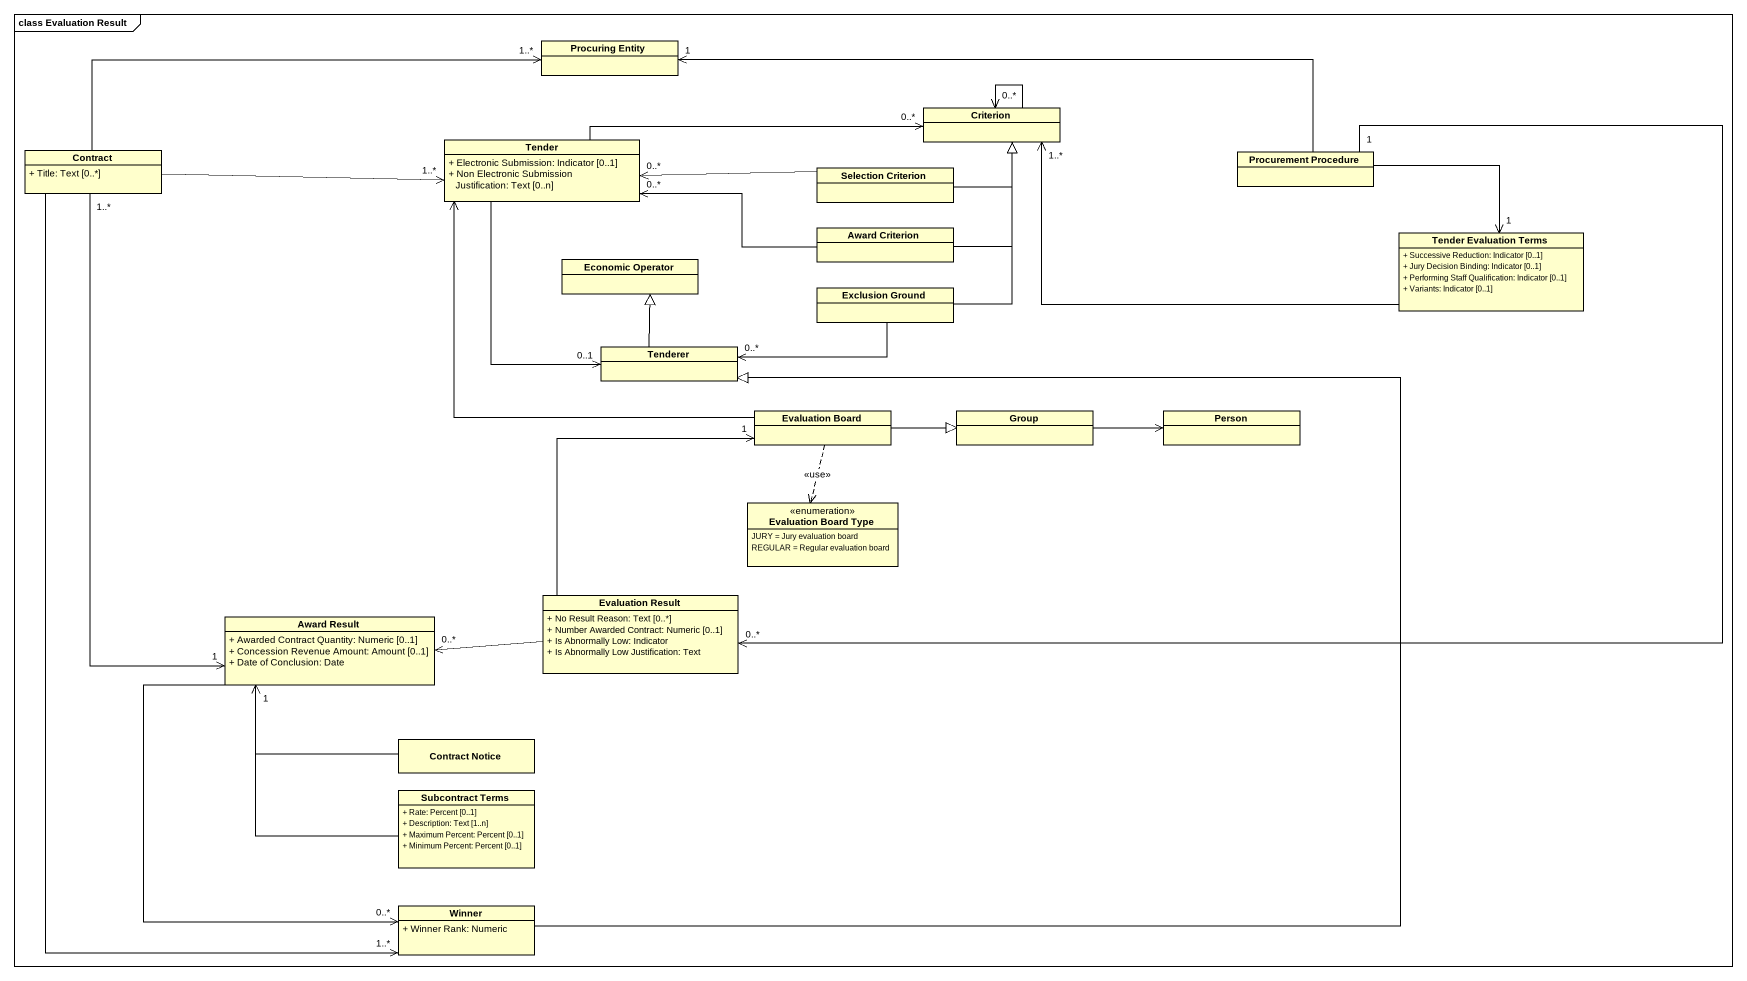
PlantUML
@startuml
mainframe class Evaluation Result
hide circle
hide empty members
skinparam classAttributeIconSize 0
class "Procuring Entity" as Procuring_Entity
class Criterion
class Contract {
  + Title: Text [0..*]
}
class Tender {
  + Electronic Submission: Indicator [0..1]
  + Non Electronic Submission Justification: Text [0..n]
}
class "Procurement Procedure" as Procurement_Procedure
class "Selection Criterion" as Selection_Criterion
class "Award Criterion" as Award_Criterion
class "Tender Evaluation Terms" as Tender_Evaluation_Terms {
  + Successive Reduction: Indicator [0..1]
  + Jury Decision Binding: Indicator [0..1]
  + Performing Staff Qualification: Indicator [0..1]
  + Variants: Indicator [0..1]
}
class "Economic Operator" as Economic_Operator
class "Exclusion Ground" as Exclusion_Ground
class Tenderer
class "Evaluation Board" as Evaluation_Board
class "Group" as Group_
class "Person" as Person_
enum "Evaluation Board Type" as Evaluation_Board_Type {
  JURY = Jury evaluation board
  REGULAR = Regular evaluation board
}
class "Evaluation Result" as Evaluation_Result {
  + No Result Reason: Text [0..*]
  + Number Awarded Contract: Numeric [0..1]
  + Is Abnormally Low: Indicator
  + Is Abnormally Low Justification: Text
}
class "Award Result" as Award_Result {
  + Awarded Contract Quantity: Numeric [0..1]
  + Concession Revenue Amount: Amount [0..1]
  + Date of Conclusion: Date
}
class "Contract Notice" as Contract_Notice
class "Subcontract Terms" as Subcontract_Terms {
  + Rate: Percent [0..1]
  + Description: Text [1..n]
  + Maximum Percent: Percent [0..1]
  + Minimum Percent: Percent [0..1]
}
class Winner {
  + Winner Rank: Numeric
}
Criterion --> "0..*" Criterion
Contract -right-> "1..*" Procuring_Entity
Contract "1..*" --> "1" Award_Result
Contract --> "1..*" Winner
Tender -right-> "0..*" Criterion
Tender "1..*" <-left- Contract
Tender --> "0..1" Tenderer
Procurement_Procedure -left-> "1" Procuring_Entity
Procurement_Procedure -right-> "1" Tender_Evaluation_Terms
Procurement_Procedure "1" --> "0..*" Evaluation_Result
Selection_Criterion -right-|> Criterion
Selection_Criterion -left-> "0..*" Tender
Award_Criterion -up-|> Criterion
Award_Criterion -left-> "0..*" Tender
Tender_Evaluation_Terms -left-> "1..*" Criterion
Exclusion_Ground -up-|> Criterion
Exclusion_Ground -left-> "0..*" Tenderer
Tenderer -up-|> Economic_Operator
Evaluation_Board -up-> Tender
Evaluation_Board -right-|> Group_
Evaluation_Board ..> Evaluation_Board_Type : <<use>>
Group_ -right-> Person_
Evaluation_Result -up-> "1" Evaluation_Board
Evaluation_Result -left-> "0..*" Award_Result
Award_Result --> "0..*" Winner
Contract_Notice -up-> "1" Award_Result
Subcontract_Terms -up-> Award_Result
Winner -up-|> Tenderer
@enduml
